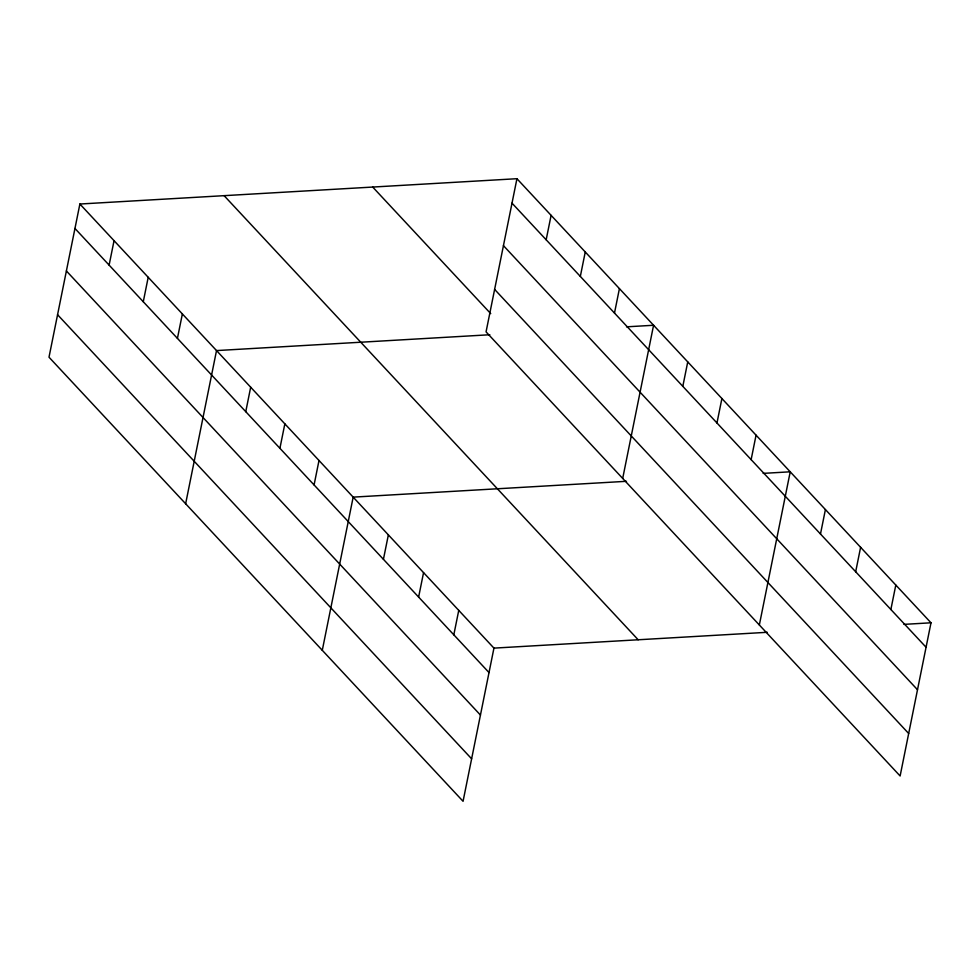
<?xml version="1.0" encoding="UTF-8"?>
<svg xmlns="http://www.w3.org/2000/svg" width="980" height="980" viewBox="0 0 980 980"><rect width="100%" height="100%" fill="white"/><g stroke="black" fill="none" stroke-linecap="round" stroke-linejoin="round"><path stroke-width="1.47" d="M79.882 204.024L49 357.198L463.062 801.297L493.945 648.123L79.882 204.024L516.938 178.703L931 622.802L900.118 775.976L486.055 331.877L516.938 178.703M109.111 265.115L114.047 240.664M143.276 301.754L148.201 277.303M177.429 338.394L182.366 313.943M185.637 503.745L216.519 350.583L489.841 334.744M245.76 411.674L250.684 387.21M279.913 448.301L284.849 423.85M314.078 484.941L319.002 460.49M322.285 650.304L353.168 497.13L626.477 481.303M383.425 559.335L388.362 534.884M418.619 597.077L423.556 572.626M453.814 634.832L458.75 610.381M546.166 239.794L551.103 215.343M580.332 276.434L585.256 251.983M614.485 313.073L619.421 288.622M622.692 478.424L653.574 325.262L626.538 326.83M682.815 386.353L687.74 361.902M716.968 422.993L721.905 398.529M751.133 459.632L756.058 435.169M759.341 624.983L790.223 471.809L763.175 473.377M820.481 534.014L825.417 509.563M855.675 571.757L860.611 547.306M890.869 609.511L895.806 585.06M493.945 648.123L767.254 632.296M903.952 624.37L931 622.802M512.013 203.154L926.063 647.253M503.438 245.637L917.501 689.736M494.618 289.394L908.681 733.493M372.706 187.058L490.723 313.625M224.114 195.669L638.176 639.769M74.958 228.475L489.02 672.574M66.395 270.958L480.445 715.057M57.563 314.715L471.625 758.814"/></g></svg>
